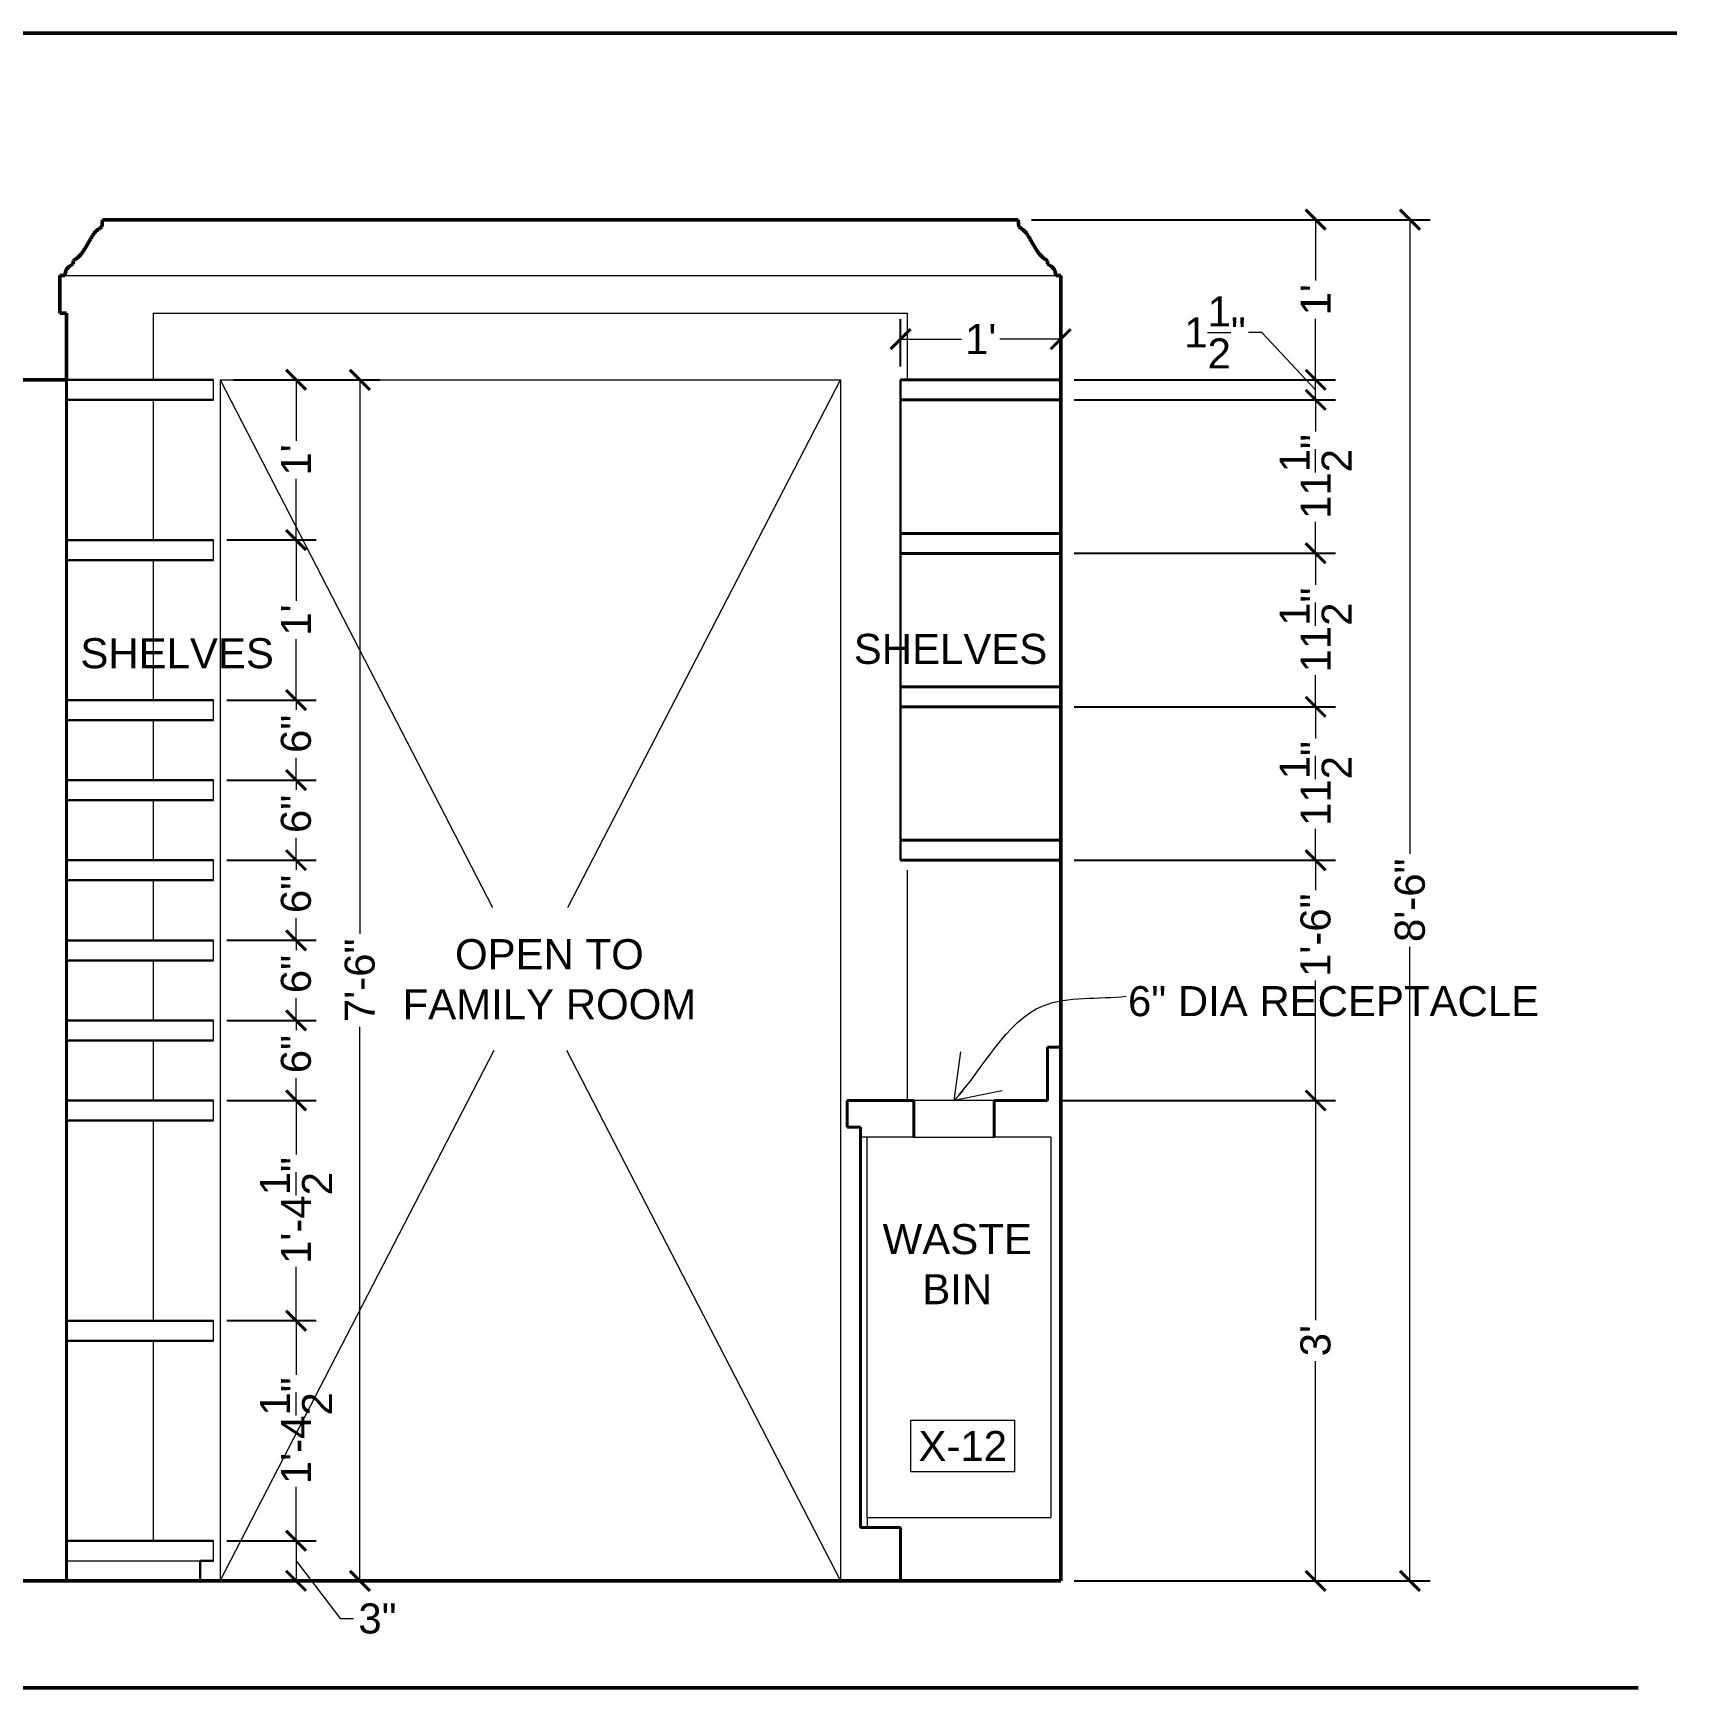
# Model space of a CAD drawing. Header units: inches. Extents: x -4969 to 16721, y 2489 to 24693.
# Drawn here: x 2779.3 to 2902.5, y 3870.5 to 3994.5 of the extents above; entities that cross this region are included whole.
import ezdxf

# ---------------------------------------------------------------- set-up
doc = ezdxf.new("R2010")
doc.units = ezdxf.units.IN
doc.header["$MEASUREMENT"] = 0
doc.layers.get('0').update_dxf_attribs({"lineweight": 5})
for name, color, linetype, lineweight in [('1', 1, 'Continuous', 9), ('2', 6, 'Continuous', 20), ('3', 3, 'Continuous', 30), ('4', 2, 'Continuous', 40), ('5', 4, 'Continuous', 50), ('A-DIMSx', 7, 'Continuous', 9), ('A-SYMB', 7, 'Continuous', 20), ('A-TEXTx', 7, 'Continuous', 20)]:
    doc.layers.add(name, color=color, linetype=linetype, lineweight=lineweight)
doc.styles.get("Standard").update_dxf_attribs({"font": 'Arial.ttf'})
doc.dimstyles.get("Standard").update_dxf_attribs({"dimtxt": 3, "dimasz": 2, "dimexe": 0.03125, "dimexo": 0.0625, "dimgap": 0.03125, "dimtad": 0, "dimtoh": 1, "dimdec": 4, "dimlfac": 0.99985, "dimzin": 0, "dimdsep": 46, "dimlunit": 4, "dimtxsty": 'Standard', "dimblk": 'ARCHTICK', "dimblk1": 'ARCHTICK', "dimblk2": 'ARCHTICK', "dimcen": 0.09, "dimclrt": 256, "dimadec": 0, "dimazin": 0, "dimtfac": 1, "dimtdec": 4, "dimtofl": 0, "dimtmove": 0, "dimatfit": 3, "dimfxl": 1, "dimtolj": 1, "dimtzin": 0, "dimarcsym": 0})

# ---------------------------------------------------------------- blocks, each defined once
blk = doc.blocks.new('_ArchTick')
at = {"color": 0, "linetype": 'ByBlock', "lineweight": 0, "const_width": 0.15}
blk.add_lwpolyline([(-0.5, -0.5), (0.5, 0.5)], dxfattribs=at)
blk = doc.blocks.new('*D627')
at = {"layer": 'A-DIMSx', "color": 0, "lineweight": -2, "ltscale": 0.1, "transparency": 16777216}
for p, q in [((2856.34, 3914.52), (2876.94, 3914.52)), ((2857.34, 3878.52), (2876.94, 3878.52))]:
    blk.add_line(p, q, dxfattribs=at)
at = {"layer": 'A-DIMSx', "color": 0, "lineweight": 5, "ltscale": 0.1, "transparency": 16777216}
for p, q in [((2875.44, 3914.52), (2875.44, 3898.05)), ((2875.44, 3878.52), (2875.44, 3894.98))]:
    blk.add_line(p, q, dxfattribs=at)
at = {"layer": 'Defpoints', "color": 0, "ltscale": 0.1, "transparency": 16777216}
for p in [(2855.34, 3914.52), (2875.44, 3914.52), (2856.34, 3878.52)]:
    blk.add_point(p, dxfattribs=at)
at = {"layer": 'A-DIMSx', "color": 0, "lineweight": 5, "ltscale": 0.1, "transparency": 16777216, "xscale": 1.5, "yscale": 1.5, "zscale": 1.5}
for p, rotation in [((2875.44, 3914.52), 90), ((2875.44, 3878.52), 270)]:
    blk.add_blockref('_ArchTick', p, dxfattribs=dict(at, rotation=rotation))
at = {"layer": 'A-DIMSx', "ltscale": 0.1, "transparency": 16777216, "insert": (2875.44, 3896.52), "char_height": 2.25, "attachment_point": 5, "rotation": 90}
blk.add_mtext("\\A1;3'", dxfattribs=at)
blk = doc.blocks.new('CALLOUT - EQUIPMENT')
at = {"layer": 'A-SYMB', "lineweight": 20, "ltscale": 0.1}
for p, q in [((6507.92, 5642.87), (6523.51, 5642.87)), ((6507.92, 5635.08), (6507.92, 5642.87)), ((6523.51, 5635.08), (6523.51, 5642.87)), ((6523.51, 5635.08), (6507.92, 5635.08))]:
    blk.add_line(p, q, dxfattribs=at)
blk = doc.blocks.new('*D641')
at = {"layer": 'A-DIMSx', "color": 0, "lineweight": -2, "ltscale": 0.1, "transparency": 16777216}
for p, q in [((2844.34, 3969.52), (2844.34, 3973.07)), ((2856.34, 3969.52), (2856.34, 3973.07))]:
    blk.add_line(p, q, dxfattribs=at)
at = {"layer": 'A-DIMSx', "color": 0, "lineweight": 5, "ltscale": 0.1, "transparency": 16777216}
for p, q in [((2844.34, 3971.57), (2848.91, 3971.57)), ((2856.34, 3971.57), (2851.77, 3971.57))]:
    blk.add_line(p, q, dxfattribs=at)
at = {"layer": 'Defpoints', "color": 0, "ltscale": 0.1, "transparency": 16777216}
for p in [(2856.34, 3971.57), (2844.34, 3968.52), (2856.34, 3968.52)]:
    blk.add_point(p, dxfattribs=at)
at = {"layer": 'A-DIMSx', "color": 0, "lineweight": 5, "ltscale": 0.1, "transparency": 16777216, "xscale": 1.5, "yscale": 1.5, "zscale": 1.5, "rotation": 180}
blk.add_blockref('_ArchTick', (2844.34, 3971.57), dxfattribs=at)
at = {"layer": 'A-DIMSx', "color": 0, "lineweight": 5, "ltscale": 0.1, "transparency": 16777216, "xscale": 1.5, "yscale": 1.5, "zscale": 1.5}
blk.add_blockref('_ArchTick', (2856.34, 3971.57), dxfattribs=at)
at = {"layer": 'A-DIMSx', "ltscale": 0.1, "transparency": 16777216, "insert": (2850.34, 3971.57), "char_height": 2.25, "attachment_point": 5}
blk.add_mtext("\\A1;1'", dxfattribs=at)
blk = doc.blocks.new('*D642')
at = {"layer": 'A-DIMSx', "color": 0, "lineweight": -2, "ltscale": 0.25, "transparency": 16777216}
for p, q in [((2857.34, 3944.02), (2876.94, 3944.02)), ((2857.34, 3932.52), (2876.94, 3932.52))]:
    blk.add_line(p, q, dxfattribs=at)
at = {"layer": 'A-DIMSx', "color": 0, "lineweight": 5, "ltscale": 0.25, "transparency": 16777216}
for p, q in [((2875.44, 3944.02), (2875.44, 3941.65)), ((2875.44, 3932.52), (2875.44, 3934.88))]:
    blk.add_line(p, q, dxfattribs=at)
at = {"layer": 'Defpoints', "color": 0, "ltscale": 0.25, "transparency": 16777216}
for p in [(2856.34, 3944.02), (2875.44, 3944.02), (2856.34, 3932.52)]:
    blk.add_point(p, dxfattribs=at)
at = {"layer": 'A-DIMSx', "color": 0, "lineweight": 5, "ltscale": 0.25, "transparency": 16777216, "xscale": 1.5, "yscale": 1.5, "zscale": 1.5}
for p, rotation in [((2875.44, 3944.02), 90), ((2875.44, 3932.52), 270)]:
    blk.add_blockref('_ArchTick', p, dxfattribs=dict(at, rotation=rotation))
at = {"layer": 'A-DIMSx', "ltscale": 0.25, "transparency": 16777216, "insert": (2875.44, 3938.27), "char_height": 2.25, "attachment_point": 5, "rotation": 90}
blk.add_mtext('\\A1;11{\\H1x;\\S1/2;}"', dxfattribs=at)
blk = doc.blocks.new('*D643')
at = {"layer": 'A-DIMSx', "color": 0, "lineweight": -2, "ltscale": 0.25, "transparency": 16777216}
for p, q in [((2857.34, 3955.52), (2876.94, 3955.52)), ((2857.34, 3944.02), (2876.94, 3944.02))]:
    blk.add_line(p, q, dxfattribs=at)
at = {"layer": 'A-DIMSx', "color": 0, "lineweight": 5, "ltscale": 0.25, "transparency": 16777216}
for p, q in [((2875.44, 3955.52), (2875.44, 3953.15)), ((2875.44, 3944.02), (2875.44, 3946.38))]:
    blk.add_line(p, q, dxfattribs=at)
at = {"layer": 'Defpoints', "color": 0, "ltscale": 0.25, "transparency": 16777216}
for p in [(2856.34, 3955.52), (2875.44, 3955.52), (2856.34, 3944.02)]:
    blk.add_point(p, dxfattribs=at)
at = {"layer": 'A-DIMSx', "color": 0, "lineweight": 5, "ltscale": 0.25, "transparency": 16777216, "xscale": 1.5, "yscale": 1.5, "zscale": 1.5}
for p, rotation in [((2875.44, 3955.52), 90), ((2875.44, 3944.02), 270)]:
    blk.add_blockref('_ArchTick', p, dxfattribs=dict(at, rotation=rotation))
at = {"layer": 'A-DIMSx', "ltscale": 0.25, "transparency": 16777216, "insert": (2875.44, 3949.77), "char_height": 2.25, "attachment_point": 5, "rotation": 90}
blk.add_mtext('\\A1;11{\\H1x;\\S1/2;}"', dxfattribs=at)
blk = doc.blocks.new('*D644')
at = {"layer": 'A-DIMSx', "color": 0, "lineweight": -2, "ltscale": 0.25, "transparency": 16777216}
for p, q in [((2857.34, 3967.02), (2876.94, 3967.02)), ((2857.34, 3955.52), (2876.94, 3955.52))]:
    blk.add_line(p, q, dxfattribs=at)
at = {"layer": 'A-DIMSx', "color": 0, "lineweight": 5, "ltscale": 0.25, "transparency": 16777216}
for p, q in [((2875.44, 3967.02), (2875.44, 3964.65)), ((2875.44, 3955.52), (2875.44, 3957.88))]:
    blk.add_line(p, q, dxfattribs=at)
at = {"layer": 'Defpoints', "color": 0, "ltscale": 0.25, "transparency": 16777216}
for p in [(2856.34, 3967.02), (2875.44, 3967.02), (2856.34, 3955.52)]:
    blk.add_point(p, dxfattribs=at)
at = {"layer": 'A-DIMSx', "color": 0, "lineweight": 5, "ltscale": 0.25, "transparency": 16777216, "xscale": 1.5, "yscale": 1.5, "zscale": 1.5}
for p, rotation in [((2875.44, 3967.02), 90), ((2875.44, 3955.52), 270)]:
    blk.add_blockref('_ArchTick', p, dxfattribs=dict(at, rotation=rotation))
at = {"layer": 'A-DIMSx', "ltscale": 0.25, "transparency": 16777216, "insert": (2875.44, 3961.27), "char_height": 2.25, "attachment_point": 5, "rotation": 90}
blk.add_mtext('\\A1;11{\\H1x;\\S1/2;}"', dxfattribs=at)
blk = doc.blocks.new('*D645')
at = {"layer": 'A-DIMSx', "color": 0, "lineweight": 5, "ltscale": 0.25, "transparency": 16777216}
for p, q in [((2871.41, 3972.07), (2870.41, 3972.07)), ((2875.44, 3967.77), (2871.41, 3972.07)), ((2875.44, 3967.02), (2875.44, 3968.52))]:
    blk.add_line(p, q, dxfattribs=at)
at = {"layer": 'A-DIMSx', "color": 0, "lineweight": -2, "ltscale": 0.25, "transparency": 16777216}
for p, q in [((2857.34, 3968.52), (2876.94, 3968.52)), ((2857.34, 3967.02), (2876.94, 3967.02))]:
    blk.add_line(p, q, dxfattribs=at)
at = {"layer": 'Defpoints', "color": 0, "ltscale": 0.25, "transparency": 16777216}
for p in [(2856.34, 3968.52), (2875.44, 3968.52), (2856.34, 3967.02)]:
    blk.add_point(p, dxfattribs=at)
at = {"layer": 'A-DIMSx', "color": 0, "lineweight": 5, "ltscale": 0.25, "transparency": 16777216, "xscale": 1.5, "yscale": 1.5, "zscale": 1.5}
for p, rotation in [((2875.44, 3968.52), 90), ((2875.44, 3967.02), 270)]:
    blk.add_blockref('_ArchTick', p, dxfattribs=dict(at, rotation=rotation))
at = {"layer": 'A-DIMSx', "ltscale": 0.25, "transparency": 16777216, "insert": (2867.9, 3972.07), "char_height": 2.25, "attachment_point": 5}
blk.add_mtext('\\A1;1{\\H1x;\\S1/2;}"', dxfattribs=at)
blk = doc.blocks.new('*D646')
at = {"layer": 'A-DIMSx', "color": 0, "lineweight": -2, "ltscale": 0.25, "transparency": 16777216}
for p, q in [((2857.34, 3932.52), (2876.94, 3932.52)), ((2856.34, 3914.52), (2876.94, 3914.52))]:
    blk.add_line(p, q, dxfattribs=at)
at = {"layer": 'A-DIMSx', "color": 0, "lineweight": 5, "ltscale": 0.25, "transparency": 16777216}
for p, q in [((2875.44, 3932.52), (2875.44, 3930.29)), ((2875.44, 3914.52), (2875.44, 3923.52))]:
    blk.add_line(p, q, dxfattribs=at)
at = {"layer": 'Defpoints', "color": 0, "ltscale": 0.25, "transparency": 16777216}
for p in [(2856.34, 3932.52), (2875.44, 3932.52), (2855.34, 3914.52)]:
    blk.add_point(p, dxfattribs=at)
at = {"layer": 'A-DIMSx', "color": 0, "lineweight": 5, "ltscale": 0.25, "transparency": 16777216, "xscale": 1.5, "yscale": 1.5, "zscale": 1.5}
for p, rotation in [((2875.44, 3932.52), 90), ((2875.44, 3914.52), 270)]:
    blk.add_blockref('_ArchTick', p, dxfattribs=dict(at, rotation=rotation))
at = {"layer": 'A-DIMSx', "ltscale": 0.25, "transparency": 16777216, "insert": (2875.44, 3926.9), "char_height": 2.25, "attachment_point": 5, "rotation": 90}
blk.add_mtext('\\A1;1\'-6"', dxfattribs=at)
blk = doc.blocks.new('*D647')
at = {"layer": 'A-DIMSx', "color": 0, "lineweight": -2, "ltscale": 0.25, "transparency": 16777216}
for p, q in [((2796.88, 3968.52), (2800.54, 3968.52)), ((2793.84, 3956.52), (2800.54, 3956.52))]:
    blk.add_line(p, q, dxfattribs=at)
at = {"layer": 'A-DIMSx', "color": 0, "lineweight": 5, "ltscale": 0.25, "transparency": 16777216}
for p, q in [((2799.04, 3968.52), (2799.04, 3963.95)), ((2799.04, 3956.52), (2799.04, 3961.09))]:
    blk.add_line(p, q, dxfattribs=at)
at = {"layer": 'Defpoints', "color": 0, "ltscale": 0.25, "transparency": 16777216}
for p in [(2795.88, 3968.52), (2792.84, 3956.52), (2799.04, 3956.52)]:
    blk.add_point(p, dxfattribs=at)
at = {"layer": 'A-DIMSx', "color": 0, "lineweight": 5, "ltscale": 0.25, "transparency": 16777216, "xscale": 1.5, "yscale": 1.5, "zscale": 1.5}
for p, rotation in [((2799.04, 3968.52), 90), ((2799.04, 3956.52), 270)]:
    blk.add_blockref('_ArchTick', p, dxfattribs=dict(at, rotation=rotation))
at = {"layer": 'A-DIMSx', "ltscale": 0.25, "transparency": 16777216, "insert": (2799.04, 3962.52), "char_height": 2.25, "attachment_point": 5, "rotation": 90}
blk.add_mtext("\\A1;1'", dxfattribs=at)
blk = doc.blocks.new('*D648')
at = {"layer": 'A-DIMSx', "color": 0, "lineweight": -2, "ltscale": 0.25, "transparency": 16777216}
for p, q in [((2793.84, 3956.52), (2800.54, 3956.52)), ((2793.84, 3944.52), (2800.54, 3944.52))]:
    blk.add_line(p, q, dxfattribs=at)
at = {"layer": 'A-DIMSx', "color": 0, "lineweight": 5, "ltscale": 0.25, "transparency": 16777216}
for p, q in [((2799.04, 3956.52), (2799.04, 3951.95)), ((2799.04, 3944.52), (2799.04, 3949.09))]:
    blk.add_line(p, q, dxfattribs=at)
at = {"layer": 'Defpoints', "color": 0, "ltscale": 0.25, "transparency": 16777216}
for p in [(2792.84, 3956.52), (2792.84, 3944.52), (2799.04, 3944.52)]:
    blk.add_point(p, dxfattribs=at)
at = {"layer": 'A-DIMSx', "color": 0, "lineweight": 5, "ltscale": 0.25, "transparency": 16777216, "xscale": 1.5, "yscale": 1.5, "zscale": 1.5}
for p, rotation in [((2799.04, 3956.52), 90), ((2799.04, 3944.52), 270)]:
    blk.add_blockref('_ArchTick', p, dxfattribs=dict(at, rotation=rotation))
at = {"layer": 'A-DIMSx', "ltscale": 0.25, "transparency": 16777216, "insert": (2799.04, 3950.52), "char_height": 2.25, "attachment_point": 5, "rotation": 90}
blk.add_mtext("\\A1;1'", dxfattribs=at)
blk = doc.blocks.new('*D649')
at = {"layer": 'A-DIMSx', "color": 0, "lineweight": -2, "ltscale": 0.25, "transparency": 16777216}
for p, q in [((2793.84, 3920.52), (2800.54, 3920.52)), ((2793.84, 3914.52), (2800.54, 3914.52))]:
    blk.add_line(p, q, dxfattribs=at)
at = {"layer": 'A-DIMSx', "color": 0, "lineweight": 5, "ltscale": 0.25, "transparency": 16777216}
for p, q in [((2799.04, 3920.52), (2799.04, 3919.79)), ((2799.04, 3914.52), (2799.04, 3916.19))]:
    blk.add_line(p, q, dxfattribs=at)
at = {"layer": 'Defpoints', "color": 0, "ltscale": 0.25, "transparency": 16777216}
for p in [(2792.84, 3920.52), (2792.84, 3914.52), (2799.04, 3914.52)]:
    blk.add_point(p, dxfattribs=at)
at = {"layer": 'A-DIMSx', "color": 0, "lineweight": 5, "ltscale": 0.25, "transparency": 16777216, "xscale": 1.5, "yscale": 1.5, "zscale": 1.5}
for p, rotation in [((2799.04, 3920.52), 90), ((2799.04, 3914.52), 270)]:
    blk.add_blockref('_ArchTick', p, dxfattribs=dict(at, rotation=rotation))
at = {"layer": 'A-DIMSx', "ltscale": 0.25, "transparency": 16777216, "insert": (2799.04, 3917.99), "char_height": 2.25, "attachment_point": 5, "rotation": 90}
blk.add_mtext('\\A1;6"', dxfattribs=at)
blk = doc.blocks.new('*D650')
at = {"layer": 'A-DIMSx', "color": 0, "lineweight": -2, "ltscale": 0.25, "transparency": 16777216}
for p, q in [((2793.84, 3914.52), (2800.54, 3914.52)), ((2793.84, 3898.02), (2800.54, 3898.02))]:
    blk.add_line(p, q, dxfattribs=at)
at = {"layer": 'A-DIMSx', "color": 0, "lineweight": 5, "ltscale": 0.25, "transparency": 16777216}
for p, q in [((2799.04, 3914.52), (2799.04, 3910.47)), ((2799.04, 3898.02), (2799.04, 3902.06))]:
    blk.add_line(p, q, dxfattribs=at)
at = {"layer": 'Defpoints', "color": 0, "ltscale": 0.25, "transparency": 16777216}
for p in [(2792.84, 3914.52), (2792.84, 3898.02), (2799.04, 3898.02)]:
    blk.add_point(p, dxfattribs=at)
at = {"layer": 'A-DIMSx', "color": 0, "lineweight": 5, "ltscale": 0.25, "transparency": 16777216, "xscale": 1.5, "yscale": 1.5, "zscale": 1.5}
for p, rotation in [((2799.04, 3914.52), 90), ((2799.04, 3898.02), 270)]:
    blk.add_blockref('_ArchTick', p, dxfattribs=dict(at, rotation=rotation))
at = {"layer": 'A-DIMSx', "ltscale": 0.25, "transparency": 16777216, "insert": (2799.04, 3906.27), "char_height": 2.25, "attachment_point": 5, "rotation": 90}
blk.add_mtext('\\A1;1\'-4{\\H1x;\\S1/2;}"', dxfattribs=at)
blk = doc.blocks.new('*D651')
at = {"layer": 'A-DIMSx', "color": 0, "lineweight": -2, "ltscale": 0.25, "transparency": 16777216}
for p, q in [((2793.84, 3898.02), (2800.54, 3898.02)), ((2793.84, 3881.52), (2800.54, 3881.52))]:
    blk.add_line(p, q, dxfattribs=at)
at = {"layer": 'A-DIMSx', "color": 0, "lineweight": 5, "ltscale": 0.25, "transparency": 16777216}
for p, q in [((2799.04, 3898.02), (2799.04, 3893.97)), ((2799.04, 3881.52), (2799.04, 3885.56))]:
    blk.add_line(p, q, dxfattribs=at)
at = {"layer": 'Defpoints', "color": 0, "ltscale": 0.25, "transparency": 16777216}
for p in [(2792.84, 3898.02), (2792.84, 3881.52), (2799.04, 3881.52)]:
    blk.add_point(p, dxfattribs=at)
at = {"layer": 'A-DIMSx', "color": 0, "lineweight": 5, "ltscale": 0.25, "transparency": 16777216, "xscale": 1.5, "yscale": 1.5, "zscale": 1.5}
for p, rotation in [((2799.04, 3898.02), 90), ((2799.04, 3881.52), 270)]:
    blk.add_blockref('_ArchTick', p, dxfattribs=dict(at, rotation=rotation))
at = {"layer": 'A-DIMSx', "ltscale": 0.25, "transparency": 16777216, "insert": (2799.04, 3889.77), "char_height": 2.25, "attachment_point": 5, "rotation": 90}
blk.add_mtext('\\A1;1\'-4{\\H1x;\\S1/2;}"', dxfattribs=at)
blk = doc.blocks.new('*D652')
at = {"layer": 'A-DIMSx', "color": 0, "lineweight": -2, "ltscale": 0.25, "transparency": 16777216}
for p, q in [((2793.84, 3881.52), (2800.54, 3881.52)), ((2794.34, 3878.52), (2800.54, 3878.52))]:
    blk.add_line(p, q, dxfattribs=at)
at = {"layer": 'A-DIMSx', "color": 0, "lineweight": 5, "ltscale": 0.25, "transparency": 16777216}
for p, q in [((2799.04, 3881.52), (2799.04, 3878.52)), ((2799.04, 3880.02), (2802.35, 3875.69)), ((2802.35, 3875.69), (2803.35, 3875.69))]:
    blk.add_line(p, q, dxfattribs=at)
at = {"layer": 'Defpoints', "color": 0, "ltscale": 0.25, "transparency": 16777216}
for p in [(2792.84, 3881.52), (2793.34, 3878.52), (2799.04, 3878.52)]:
    blk.add_point(p, dxfattribs=at)
at = {"layer": 'A-DIMSx', "color": 0, "lineweight": 5, "ltscale": 0.25, "transparency": 16777216, "xscale": 1.5, "yscale": 1.5, "zscale": 1.5}
for p, rotation in [((2799.04, 3881.52), 90), ((2799.04, 3878.52), 270)]:
    blk.add_blockref('_ArchTick', p, dxfattribs=dict(at, rotation=rotation))
at = {"layer": 'A-DIMSx', "ltscale": 0.25, "transparency": 16777216, "insert": (2805.14, 3875.69), "char_height": 2.25, "attachment_point": 5}
blk.add_mtext('\\A1;3"', dxfattribs=at)
blk = doc.blocks.new('*D657')
at = {"layer": 'A-DIMSx', "color": 0, "lineweight": -2, "ltscale": 0.25, "transparency": 16777216}
for p, q in [((2793.84, 3926.52), (2800.54, 3926.52)), ((2793.84, 3920.52), (2800.54, 3920.52))]:
    blk.add_line(p, q, dxfattribs=at)
at = {"layer": 'A-DIMSx', "color": 0, "lineweight": 5, "ltscale": 0.25, "transparency": 16777216}
for p, q in [((2799.04, 3926.52), (2799.04, 3925.79)), ((2799.04, 3920.52), (2799.04, 3922.19))]:
    blk.add_line(p, q, dxfattribs=at)
at = {"layer": 'Defpoints', "color": 0, "ltscale": 0.25, "transparency": 16777216}
for p in [(2792.84, 3926.52), (2792.84, 3920.52), (2799.04, 3920.52)]:
    blk.add_point(p, dxfattribs=at)
at = {"layer": 'A-DIMSx', "color": 0, "lineweight": 5, "ltscale": 0.25, "transparency": 16777216, "xscale": 1.5, "yscale": 1.5, "zscale": 1.5}
for p, rotation in [((2799.04, 3926.52), 90), ((2799.04, 3920.52), 270)]:
    blk.add_blockref('_ArchTick', p, dxfattribs=dict(at, rotation=rotation))
at = {"layer": 'A-DIMSx', "ltscale": 0.25, "transparency": 16777216, "insert": (2799.04, 3923.99), "char_height": 2.25, "attachment_point": 5, "rotation": 90}
blk.add_mtext('\\A1;6"', dxfattribs=at)
blk = doc.blocks.new('*D658')
at = {"layer": 'A-DIMSx', "color": 0, "lineweight": -2, "ltscale": 0.25, "transparency": 16777216}
for p, q in [((2793.84, 3932.52), (2800.54, 3932.52)), ((2793.84, 3926.52), (2800.54, 3926.52))]:
    blk.add_line(p, q, dxfattribs=at)
at = {"layer": 'A-DIMSx', "color": 0, "lineweight": 5, "ltscale": 0.25, "transparency": 16777216}
for p, q in [((2799.04, 3932.52), (2799.04, 3931.79)), ((2799.04, 3926.52), (2799.04, 3928.19))]:
    blk.add_line(p, q, dxfattribs=at)
at = {"layer": 'Defpoints', "color": 0, "ltscale": 0.25, "transparency": 16777216}
for p in [(2792.84, 3932.52), (2792.84, 3926.52), (2799.04, 3926.52)]:
    blk.add_point(p, dxfattribs=at)
at = {"layer": 'A-DIMSx', "color": 0, "lineweight": 5, "ltscale": 0.25, "transparency": 16777216, "xscale": 1.5, "yscale": 1.5, "zscale": 1.5}
for p, rotation in [((2799.04, 3932.52), 90), ((2799.04, 3926.52), 270)]:
    blk.add_blockref('_ArchTick', p, dxfattribs=dict(at, rotation=rotation))
at = {"layer": 'A-DIMSx', "ltscale": 0.25, "transparency": 16777216, "insert": (2799.04, 3929.99), "char_height": 2.25, "attachment_point": 5, "rotation": 90}
blk.add_mtext('\\A1;6"', dxfattribs=at)
blk = doc.blocks.new('*D659')
at = {"layer": 'A-DIMSx', "color": 0, "lineweight": -2, "ltscale": 0.25, "transparency": 16777216}
for p, q in [((2793.84, 3938.52), (2800.54, 3938.52)), ((2793.84, 3932.52), (2800.54, 3932.52))]:
    blk.add_line(p, q, dxfattribs=at)
at = {"layer": 'A-DIMSx', "color": 0, "lineweight": 5, "ltscale": 0.25, "transparency": 16777216}
for p, q in [((2799.04, 3938.52), (2799.04, 3937.79)), ((2799.04, 3932.52), (2799.04, 3934.19))]:
    blk.add_line(p, q, dxfattribs=at)
at = {"layer": 'Defpoints', "color": 0, "ltscale": 0.25, "transparency": 16777216}
for p in [(2792.84, 3938.52), (2792.84, 3932.52), (2799.04, 3932.52)]:
    blk.add_point(p, dxfattribs=at)
at = {"layer": 'A-DIMSx', "color": 0, "lineweight": 5, "ltscale": 0.25, "transparency": 16777216, "xscale": 1.5, "yscale": 1.5, "zscale": 1.5}
for p, rotation in [((2799.04, 3938.52), 90), ((2799.04, 3932.52), 270)]:
    blk.add_blockref('_ArchTick', p, dxfattribs=dict(at, rotation=rotation))
at = {"layer": 'A-DIMSx', "ltscale": 0.25, "transparency": 16777216, "insert": (2799.04, 3935.99), "char_height": 2.25, "attachment_point": 5, "rotation": 90}
blk.add_mtext('\\A1;6"', dxfattribs=at)
blk = doc.blocks.new('*D660')
at = {"layer": 'A-DIMSx', "color": 0, "lineweight": -2, "ltscale": 0.25, "transparency": 16777216}
for p, q in [((2793.84, 3944.52), (2800.54, 3944.52)), ((2793.84, 3938.52), (2800.54, 3938.52))]:
    blk.add_line(p, q, dxfattribs=at)
at = {"layer": 'A-DIMSx', "color": 0, "lineweight": 5, "ltscale": 0.25, "transparency": 16777216}
for p, q in [((2799.04, 3944.52), (2799.04, 3943.79)), ((2799.04, 3938.52), (2799.04, 3940.19))]:
    blk.add_line(p, q, dxfattribs=at)
at = {"layer": 'Defpoints', "color": 0, "ltscale": 0.25, "transparency": 16777216}
for p in [(2792.84, 3944.52), (2792.84, 3938.52), (2799.04, 3938.52)]:
    blk.add_point(p, dxfattribs=at)
at = {"layer": 'A-DIMSx', "color": 0, "lineweight": 5, "ltscale": 0.25, "transparency": 16777216, "xscale": 1.5, "yscale": 1.5, "zscale": 1.5}
for p, rotation in [((2799.04, 3944.52), 90), ((2799.04, 3938.52), 270)]:
    blk.add_blockref('_ArchTick', p, dxfattribs=dict(at, rotation=rotation))
at = {"layer": 'A-DIMSx', "ltscale": 0.25, "transparency": 16777216, "insert": (2799.04, 3941.99), "char_height": 2.25, "attachment_point": 5, "rotation": 90}
blk.add_mtext('\\A1;6"', dxfattribs=at)
blk = doc.blocks.new('*D661')
at = {"layer": 'A-DIMSx', "color": 0, "lineweight": -2, "ltscale": 0.25, "transparency": 16777216}
for p, q in [((2854.15, 3980.52), (2876.94, 3980.52)), ((2857.34, 3968.52), (2876.94, 3968.52))]:
    blk.add_line(p, q, dxfattribs=at)
at = {"layer": 'A-DIMSx', "color": 0, "lineweight": 5, "ltscale": 0.25, "transparency": 16777216}
for p, q in [((2875.44, 3980.52), (2875.44, 3975.95)), ((2875.44, 3968.52), (2875.44, 3973.09))]:
    blk.add_line(p, q, dxfattribs=at)
at = {"layer": 'Defpoints', "color": 0, "ltscale": 0.25, "transparency": 16777216}
for p in [(2853.15, 3980.52), (2875.44, 3980.52), (2856.34, 3968.52)]:
    blk.add_point(p, dxfattribs=at)
at = {"layer": 'A-DIMSx', "color": 0, "lineweight": 5, "ltscale": 0.25, "transparency": 16777216, "xscale": 1.5, "yscale": 1.5, "zscale": 1.5}
for p, rotation in [((2875.44, 3980.52), 90), ((2875.44, 3968.52), 270)]:
    blk.add_blockref('_ArchTick', p, dxfattribs=dict(at, rotation=rotation))
at = {"layer": 'A-DIMSx', "ltscale": 0.25, "transparency": 16777216, "insert": (2875.44, 3974.52), "char_height": 2.25, "attachment_point": 5, "rotation": 90}
blk.add_mtext("\\A1;1'", dxfattribs=at)
blk = doc.blocks.new('*D662')
at = {"layer": 'A-DIMSx', "color": 0, "lineweight": -2, "ltscale": 0.25, "transparency": 16777216}
for p, q in [((2855.66, 3980.52), (2884.01, 3980.52)), ((2857.34, 3878.52), (2884.01, 3878.52))]:
    blk.add_line(p, q, dxfattribs=at)
at = {"layer": 'A-DIMSx', "color": 0, "lineweight": 5, "ltscale": 0.25, "transparency": 16777216}
for p, q in [((2882.51, 3980.52), (2882.51, 3933.01)), ((2882.51, 3878.52), (2882.51, 3926.02))]:
    blk.add_line(p, q, dxfattribs=at)
at = {"layer": 'Defpoints', "color": 0, "ltscale": 0.25, "transparency": 16777216}
for p in [(2854.66, 3980.52), (2882.51, 3980.52), (2856.34, 3878.52)]:
    blk.add_point(p, dxfattribs=at)
at = {"layer": 'A-DIMSx', "color": 0, "lineweight": 5, "ltscale": 0.25, "transparency": 16777216, "xscale": 1.5, "yscale": 1.5, "zscale": 1.5}
for p, rotation in [((2882.51, 3980.52), 90), ((2882.51, 3878.52), 270)]:
    blk.add_blockref('_ArchTick', p, dxfattribs=dict(at, rotation=rotation))
at = {"layer": 'A-DIMSx', "ltscale": 0.25, "transparency": 16777216, "insert": (2882.51, 3929.52), "char_height": 2.25, "attachment_point": 5, "rotation": 90}
blk.add_mtext('\\A1;8\'-6"', dxfattribs=at)
blk = doc.blocks.new('*D663')
at = {"layer": 'A-DIMSx', "color": 0, "lineweight": -2, "ltscale": 0.25, "transparency": 16777216}
for p, q in [((2794.34, 3968.52), (2805.32, 3968.52)), ((2794.34, 3878.52), (2805.32, 3878.52))]:
    blk.add_line(p, q, dxfattribs=at)
at = {"layer": 'A-DIMSx', "color": 0, "lineweight": 5, "ltscale": 0.25, "transparency": 16777216}
for p, q in [((2803.82, 3968.52), (2803.82, 3927)), ((2803.82, 3878.52), (2803.82, 3920.03))]:
    blk.add_line(p, q, dxfattribs=at)
at = {"layer": 'Defpoints', "color": 0, "ltscale": 0.25, "transparency": 16777216}
for p in [(2793.34, 3968.52), (2803.82, 3968.52), (2793.34, 3878.52)]:
    blk.add_point(p, dxfattribs=at)
at = {"layer": 'A-DIMSx', "color": 0, "lineweight": 5, "ltscale": 0.25, "transparency": 16777216, "xscale": 1.5, "yscale": 1.5, "zscale": 1.5}
for p, rotation in [((2803.82, 3968.52), 90), ((2803.82, 3878.52), 270)]:
    blk.add_blockref('_ArchTick', p, dxfattribs=dict(at, rotation=rotation))
at = {"layer": 'A-DIMSx', "ltscale": 0.25, "transparency": 16777216, "insert": (2803.82, 3923.52), "char_height": 2.25, "attachment_point": 5, "rotation": 90}
blk.add_mtext('\\A1;7\'-6"', dxfattribs=at)

msp = doc.modelspace()

# ---------------------------------------------------------------- linework, layer by layer
at = {"layer": '1', "ltscale": 0.25}
for p, q in [((2781.7133636, 3976.3447476), (2855.9703277, 3976.3447476)), ((2788.3418455, 3973.5158138), (2844.8418455, 3973.5158138)), ((2788.3418455, 3973.5158138), (2788.3418455, 3968.5158138)), ((2844.8418455, 3973.5158138), (2844.8418455, 3968.5158138)), ((2793.3418455, 3968.5158138), (2813.7681187, 3928.9810916)), ((2819.4155724, 3928.9810916), (2839.8418455, 3968.5158138)), ((2788.3418455, 3967.0158138), (2788.3418455, 3956.5158138)), ((2788.3418455, 3955.0158138), (2788.3418455, 3944.5158138)), ((2788.3418455, 3943.0158138), (2788.3418455, 3938.5158138)), ((2788.3418455, 3937.0158138), (2788.3418455, 3932.5158138)), ((2788.3418455, 3931.0158138), (2788.3418455, 3926.5158138)), ((2844.8418455, 3931.7658138), (2844.8418455, 3914.5158138)), ((2788.3418455, 3925.0158138), (2788.3418455, 3920.5158138)), ((2788.3418455, 3919.0158138), (2788.3418455, 3914.5158138)), ((2793.3418455, 3878.5158138), (2813.88969, 3918.2858353)), ((2819.2940011, 3918.2858353), (2839.8418455, 3878.5158138)), ((2792.8418458, 3913.0158138), (2792.8418458, 3914.5158138)), ((2788.3418455, 3913.0158138), (2788.3418455, 3898.0158138)), ((2845.3418455, 3911.7658138), (2851.3418455, 3911.7658138)), ((2792.8418458, 3896.5158138), (2792.8418458, 3898.0158138)), ((2788.3418455, 3896.5158138), (2788.3418455, 3881.5158138))]:
    msp.add_line(p, q, dxfattribs=at)
msp.add_lwpolyline([(2781.8418455, 3880.0158138), (2791.8418458, 3880.0158138)], dxfattribs=at)
at = {"layer": '2', "ltscale": 0.25}
for p, q in [((2792.8418458, 3967.0158138), (2792.8418458, 3968.5158138)), ((2793.3418455, 3968.5158138), (2839.8418455, 3968.5158138)), ((2793.3418455, 3968.5158138), (2793.3418455, 3878.5158138)), ((2839.8418455, 3968.5158138), (2839.8418455, 3878.5158138)), ((2792.8418458, 3955.0158138), (2792.8418458, 3956.5158138)), ((2792.8418458, 3943.0158138), (2792.8418458, 3944.5158138)), ((2792.8418458, 3937.0158138), (2792.8418458, 3938.5158138)), ((2792.8418458, 3931.0158138), (2792.8418458, 3932.5158138)), ((2792.8418458, 3925.0158138), (2792.8418458, 3926.5158138)), ((2792.8418458, 3919.0158138), (2792.8418458, 3920.5158138)), ((2851.3418455, 3914.5158138), (2845.3418455, 3914.5158138)), ((2841.8418455, 3911.7658138), (2841.3418455, 3911.7658138)), ((2841.8418455, 3883.2658138), (2841.8418455, 3911.7658138)), ((2845.3418455, 3911.7658138), (2841.8418455, 3911.7658138)), ((2855.5918455, 3911.7658138), (2851.3418455, 3911.7658138)), ((2855.5918455, 3911.7658138), (2855.5918455, 3883.2658138)), ((2841.8418455, 3883.2658138), (2855.5918455, 3883.2658138)), ((2841.8418455, 3883.2658138), (2841.8418455, 3882.5158138)), ((2792.8418458, 3880.0158138), (2792.8418458, 3881.5158138))]:
    msp.add_line(p, q, dxfattribs=at)
at = {"layer": '3'}
for p, q in [((2792.8418458, 3968.5158138), (2781.8418455, 3968.5158138)), ((2844.3418449, 3968.5158138), (2844.3418449, 3967.0158138)), ((2781.8418455, 3967.0158138), (2792.8418458, 3967.0158138)), ((2844.3418449, 3967.0158138), (2844.3418449, 3957.0158138)), ((2844.3418449, 3957.0158138), (2844.3418449, 3955.5158138)), ((2792.8418458, 3956.5158138), (2781.8418455, 3956.5158138)), ((2781.8418455, 3955.0158138), (2792.8418458, 3955.0158138)), ((2844.3418449, 3955.5158138), (2844.3418449, 3945.5158138)), ((2792.8418458, 3944.5158138), (2781.8418455, 3944.5158138)), ((2844.3418449, 3945.5158138), (2844.3418449, 3944.0158138)), ((2844.3418449, 3944.0158138), (2844.3418449, 3934.0158138)), ((2781.8418455, 3943.0158138), (2792.8418458, 3943.0158138)), ((2792.8418458, 3938.5158138), (2781.8418455, 3938.5158138)), ((2781.8418455, 3937.0158138), (2792.8418458, 3937.0158138)), ((2844.3418449, 3934.0158138), (2844.3418449, 3932.5158138)), ((2792.8418458, 3932.5158138), (2781.8418455, 3932.5158138)), ((2781.8418455, 3931.0158138), (2792.8418458, 3931.0158138)), ((2792.8418458, 3926.5158138), (2781.8418455, 3926.5158138)), ((2781.8418455, 3925.0158138), (2792.8418458, 3925.0158138)), ((2792.8418458, 3920.5158138), (2781.8418455, 3920.5158138)), ((2856.3418455, 3920.5158138), (2856.3418279, 3920.5158138)), ((2781.8418455, 3919.0158138), (2792.8418458, 3919.0158138)), ((2792.8418458, 3914.5158138), (2781.8418455, 3914.5158138)), ((2781.8418455, 3913.0158138), (2792.8418458, 3913.0158138)), ((2792.8418458, 3898.0158138), (2781.8418455, 3898.0158138)), ((2781.8418455, 3896.5158138), (2792.8418458, 3896.5158138)), ((2792.8418458, 3881.5158138), (2781.8418455, 3881.5158138)), ((2791.8418458, 3880.0158138), (2791.8418458, 3878.5158138)), ((2791.8418458, 3880.0158138), (2792.8418458, 3880.0158138))]:
    msp.add_line(p, q, dxfattribs=at)
at = {"layer": '3', "ltscale": 0.25}
msp.add_line((2856.3418449, 3932.5158138), (2856.3418449, 3968.5158141), dxfattribs=at)
at = {"layer": '4'}
for p, q in [((2781.8418455, 3878.5158138), (2781.8418455, 3968.5158138)), ((2856.3418449, 3968.5158138), (2844.3418449, 3968.5158138)), ((2844.3418455, 3968.5158138), (2856.3418455, 3968.5158138)), ((2844.3418449, 3967.0158138), (2856.3418449, 3967.0158138)), ((2856.3418449, 3957.0158138), (2844.3418449, 3957.0158138)), ((2844.3418449, 3955.5158138), (2856.3418449, 3955.5158138)), ((2856.3418449, 3945.5158138), (2844.3418449, 3945.5158138)), ((2844.3418449, 3944.0158138), (2856.3418449, 3944.0158138)), ((2856.3418449, 3934.0158138), (2844.3418449, 3934.0158138)), ((2844.3418449, 3932.5158138), (2856.3418449, 3932.5158138)), ((2855.3418455, 3914.5158138), (2855.3418455, 3918.5158138)), ((2855.3418455, 3918.5158138), (2856.3418455, 3918.5158138)), ((2855.3418455, 3914.5158138), (2855.3418455, 3918.5158138)), ((2855.3418455, 3918.5158138), (2856.3418455, 3918.5158138)), ((2840.3418455, 3912.5158138), (2840.3418455, 3914.5158138)), ((2840.3418455, 3914.5158138), (2845.3418455, 3914.5158138)), ((2845.3418455, 3914.5158138), (2845.3418455, 3911.7658138)), ((2851.3418455, 3914.5158138), (2851.3418455, 3911.7658138)), ((2851.3418455, 3914.5158138), (2855.3418455, 3914.5158138)), ((2841.3418455, 3912.5158138), (2840.3418455, 3912.5158138)), ((2841.3418455, 3911.7658138), (2841.3418455, 3912.5158138)), ((2841.3418455, 3911.7658138), (2841.3418455, 3912.5158138)), ((2841.3418455, 3882.5158138), (2841.3418455, 3911.7658138)), ((2841.3418455, 3882.5158138), (2844.3418455, 3882.5158138)), ((2844.3418455, 3882.5158138), (2844.3418455, 3878.5158138))]:
    msp.add_line(p, q, dxfattribs=at)
at = {"layer": '5', "ltscale": 0.1}
for p, q in [((2726.500835, 3994.5008975), (2902.5106676, 3994.5008975)), ((2581.1727617, 3870.5008975), (2899.6022644, 3870.5008975))]:
    msp.add_line(p, q, dxfattribs=at)
at = {"layer": '5'}
for p, q in [((2784.4771045, 3979.9600241), (2784.5300594, 3980.5158138)), ((2784.5300594, 3980.5158138), (2853.153632, 3980.5158138)), ((2853.2065868, 3979.9600241), (2853.153632, 3980.5158138)), ((2782.3486202, 3977.1736265), (2782.3486202, 3977.4465664)), ((2855.3350712, 3977.1736265), (2855.3350712, 3977.4465664)), ((2781.3418458, 3976.3447476), (2781.7133636, 3976.3447476)), ((2781.3418458, 3976.3447476), (2781.3418458, 3973.5158138)), ((2856.3418455, 3976.3447476), (2855.9703277, 3976.3447476)), ((2856.3418455, 3878.5158138), (2856.3418455, 3976.3447476)), ((2781.3418458, 3973.5158138), (2781.8418455, 3973.5158138)), ((2781.8418455, 3973.5158138), (2781.8418455, 3968.5158138)), ((2775.8418482, 3968.5158138), (2781.8418455, 3968.5158138)), ((2856.3418455, 3878.5158138), (2856.3418455, 3921.2658138)), ((2856.3418455, 3878.5158138), (2592.3420032, 3878.5158138))]:
    msp.add_line(p, q, dxfattribs=at)
for points, knots in [([(2782.3486202, 3977.4465664), (2782.4773461, 3977.5291666), (2782.6094602, 3977.6166617), (2782.7986109, 3977.7753301), (2782.9758909, 3977.9771271), (2783.1275371, 3978.2072004), (2783.2821591, 3978.4507735), (2783.4354683, 3978.7088408), (2783.582669, 3978.9649949), (2783.7151203, 3979.2065916), (2783.8417104, 3979.4136194), (2783.9739884, 3979.5834063), (2784.118521, 3979.7227407), (2784.2771039, 3979.8397285), (2784.3900854, 3979.908457), (2784.4771045, 3979.9600241)], [0.02252924258, 0.02252924258, 0.02252924258, 0.02252924258, 0.0848948356, 0.16525381449, 0.24407818869, 0.32590546439, 0.41317453746, 0.50401511078, 0.5962486035, 0.67928693936, 0.75221584643, 0.81459891015, 0.872600463, 0.93247186799, 0.99170471556, 0.99170471556, 0.99170471556, 0.99170471556]), ([(2855.3350712, 3977.4465664), (2855.2063452, 3977.5291666), (2855.0742312, 3977.6166617), (2854.8850804, 3977.7753301), (2854.7078005, 3977.9771271), (2854.5561543, 3978.2072004), (2854.4015322, 3978.4507735), (2854.2482231, 3978.7088408), (2854.1010223, 3978.9649949), (2853.9685711, 3979.2065916), (2853.8419809, 3979.4136194), (2853.7097029, 3979.5834063), (2853.5651703, 3979.7227407), (2853.4065874, 3979.8397285), (2853.2936059, 3979.908457), (2853.2065868, 3979.9600241)], [0.02252924258, 0.02252924258, 0.02252924258, 0.02252924258, 0.0848948356, 0.16525381449, 0.24407818869, 0.32590546439, 0.41317453746, 0.50401511078, 0.5962486035, 0.67928693936, 0.75221584643, 0.81459891015, 0.872600463, 0.93247186799, 0.99170471556, 0.99170471556, 0.99170471556, 0.99170471556]), ([(2781.7133636, 3976.3447476), (2781.7285562, 3976.4645578), (2781.7469944, 3976.5862483), (2781.815602, 3976.762184), (2781.9198485, 3976.9124383), (2782.0447612, 3977.0251793), (2782.1636486, 3977.0994041), (2782.2453192, 3977.1337692), (2782.3486202, 3977.1736265)], [0.04595771603, 0.04595771603, 0.04595771603, 0.04595771603, 0.20058811132, 0.3838219169, 0.55899294445, 0.69798130682, 0.84352384316, 0.94144460866, 0.94144460866, 0.94144460866, 0.94144460866]), ([(2855.9703277, 3976.3447476), (2855.9551352, 3976.4645578), (2855.9366969, 3976.5862483), (2855.8680893, 3976.762184), (2855.7638429, 3976.9124383), (2855.6389301, 3977.0251793), (2855.5200428, 3977.0994041), (2855.4383722, 3977.1337692), (2855.3350712, 3977.1736265)], [0.04595771603, 0.04595771603, 0.04595771603, 0.04595771603, 0.20058811132, 0.3838219169, 0.55899294445, 0.69798130682, 0.84352384316, 0.94144460866, 0.94144460866, 0.94144460866, 0.94144460866])]:
    msp.add_open_spline(points, degree=3, knots=knots, dxfattribs=at)

# ---------------------------------------------------------------- block references
at = {"layer": '2', "ltscale": 0.25, "xscale": 0.5, "yscale": 0.5, "zscale": 0.5}
msp.add_blockref('CALLOUT - EQUIPMENT', (-408.8626028, 1069.1406427), dxfattribs=at)

# ---------------------------------------------------------------- texts
at = {"layer": 'A-SYMB', "ltscale": 0.5, "insert": (2848.9949366, 3888.626752), "char_height": 2.25, "width": 1.821971046, "attachment_point": 5}
msp.add_mtext('{X-12}', dxfattribs=at)
at = {"layer": 'A-TEXTx', "ltscale": 0.25, "char_height": 2.25}
for s, insert, attachment_point in [('SHELVES', (2840.8333993, 3948.3431946), 4), ('SHELVES', (2782.8782495, 3948.0178369), 4), ('{\\fArial Unicode MS|b0|i0|c0|p0;OPEN TO\\PFAMILY ROOM}', (2818.0248814, 3923.5909863), 5), ('{\\fArial Unicode MS|b0|i0|c0|p0;6" DIA RECEPTACLE}', (2876.780855, 3921.9455018), 5)]:
    msp.add_mtext(s, dxfattribs=dict(at, insert=insert, attachment_point=attachment_point))
at = {"layer": 'A-TEXTx', "ltscale": 0.25, "insert": (2848.5851821, 3902.2520834), "char_height": 2.25, "width": 15.338676671, "attachment_point": 5}
msp.add_mtext('{\\fArial Unicode MS|b0|i0|c0|p0;WASTE\\PBIN}', dxfattribs=at)

# ---------------------------------------------------------------- dimensions: what is measured, and where the dimension line sits
at = {"layer": 'A-DIMSx', "ltscale": 0.25}
for base, p1, p2, picture, middle in [((2875.4434752, 3980.5158138), (2856.3418449, 3968.5158138), (2853.153632, 3980.5158138), '*D661', (2875.4434752, 3974.5158138)), ((2882.5081665, 3980.5158138), (2856.3418455, 3878.5158138), (2854.6645558, 3980.5158138), '*D662', (2882.5081665, 3929.5158138)), ((2799.0418718, 3956.5158138), (2795.8840144, 3968.5158138), (2792.8418458, 3956.5158138), '*D647', (2799.0418718, 3962.5158138)), ((2803.8157017, 3968.5158138), (2793.3418455, 3878.5158138), (2793.3418455, 3968.5158138), '*D663', (2803.8157017, 3923.5158138)), ((2875.4434752, 3967.0158138), (2856.3418449, 3955.5158138), (2856.3418449, 3967.0158138), '*D644', (2875.4434752, 3961.2658138)), ((2799.0418718, 3944.5158138), (2792.8418458, 3956.5158138), (2792.8418458, 3944.5158138), '*D648', (2799.0418718, 3950.5158138)), ((2875.4434752, 3955.5158138), (2856.3418449, 3944.0158138), (2856.3418449, 3955.5158138), '*D643', (2875.4434752, 3949.7658138)), ((2875.4434752, 3944.0158138), (2856.3418449, 3932.5158138), (2856.3418449, 3944.0158138), '*D642', (2875.4434752, 3938.2658138)), ((2799.0418718, 3898.0158138), (2792.8418458, 3914.5158138), (2792.8418458, 3898.0158138), '*D650', (2799.0418718, 3906.2658138)), ((2799.0418718, 3881.5158138), (2792.8418458, 3898.0158138), (2792.8418458, 3881.5158138), '*D651', (2799.0418718, 3889.7658138))]:
    dim = msp.add_linear_dim(base=base, p1=p1, p2=p2, angle=90, dimstyle='Standard', override={"dimtxt": 2.25, "dimasz": 1.5, "dimexe": 1.5, "dimexo": 1, "dimgap": 0.5, "dimlfac": -47.9928, "dimtmove": 1, "dimlwd": 5}, dxfattribs=at)
    dim.commit()
    dim.dimension.update_dxf_attribs({"geometry": picture, "text_midpoint": middle})
for base, p1, p2, picture, middle in [((2875.4434752, 3968.5158138), (2856.3418449, 3967.0158138), (2856.3418449, 3968.5158138), '*D645', (2869.9097888, 3972.0681065)), ((2799.0418718, 3938.5158138), (2792.8418458, 3944.5158138), (2792.8418458, 3938.5158138), '*D660', (2799.0418718, 3941.9939043)), ((2799.0418718, 3932.5158138), (2792.8418458, 3938.5158138), (2792.8418458, 3932.5158138), '*D659', (2799.0418718, 3935.9939043)), ((2799.0418718, 3926.5158138), (2792.8418458, 3932.5158138), (2792.8418458, 3926.5158138), '*D658', (2799.0418718, 3929.9939043)), ((2875.4434752, 3932.5158138), (2855.3418455, 3914.5158138), (2856.3418455, 3932.5158138), '*D646', (2875.4434752, 3926.9004489)), ((2799.0418718, 3920.5158138), (2792.8418458, 3926.5158138), (2792.8418458, 3920.5158138), '*D657', (2799.0418718, 3923.9939043)), ((2799.0418718, 3914.5158138), (2792.8418458, 3920.5158138), (2792.8418458, 3914.5158138), '*D649', (2799.0418718, 3917.9939043)), ((2799.0418718, 3878.5158138), (2792.8418458, 3881.5158138), (2793.3418455, 3878.5158138), '*D652', (2803.8504401, 3875.6927097))]:
    dim = msp.add_linear_dim(base=base, p1=p1, p2=p2, angle=90, dimstyle='Standard', override={"dimtxt": 2.25, "dimasz": 1.5, "dimexe": 1.5, "dimexo": 1, "dimgap": 0.5, "dimlfac": -47.9928, "dimtmove": 1, "dimlwd": 5}, dxfattribs=at)
    dim.commit()
    dim.dimension.update_dxf_attribs({"geometry": picture, "text_midpoint": middle, "dimtype": 160})
at = {"layer": 'A-DIMSx', "ltscale": 0.1}
dim = msp.add_linear_dim(base=(2856.3418455, 3971.5700623), p1=(2844.3418455, 3968.5158138), p2=(2856.3418455, 3968.5158138), dimstyle='Standard', override={"dimtxt": 2.25, "dimasz": 1.5, "dimexe": 1.5, "dimexo": 1, "dimgap": 0.5, "dimlfac": -47.9928, "dimlwd": 5}, dxfattribs=at)
dim.commit()
dim.dimension.update_dxf_attribs({"geometry": '*D641', "text_midpoint": (2850.3418455, 3971.5700623)})
dim = msp.add_linear_dim(base=(2875.4434752, 3914.5158138), p1=(2856.3418455, 3878.5158138), p2=(2855.3418455, 3914.5158138), angle=90, dimstyle='Standard', override={"dimtxt": 2.25, "dimasz": 1.5, "dimexe": 1.5, "dimexo": 1, "dimgap": 0.5, "dimlfac": -47.9928, "dimlwd": 5}, dxfattribs=at)
dim.commit()
dim.dimension.update_dxf_attribs({"geometry": '*D627', "text_midpoint": (2875.4434752, 3896.5158138)})

# ---------------------------------------------------------------- leaders
at = {"layer": 'A-TEXTx', "path_type": 1, "annotation_type": 0, "has_hookline": 1, "hookline_direction": 0, "text_width": 25.744543}
msp.add_leader([(2848.3418455, 3914.5158138), (2855.025601, 3921.6202767), (2861.2505841, 3922.3297606)], dimstyle='Standard', override={"dimasz": 3, "dimgap": 1, "dimldrblk": 'Open90', "dimlwd": -1}, dxfattribs=at)

doc.saveas('drawing.dxf')
